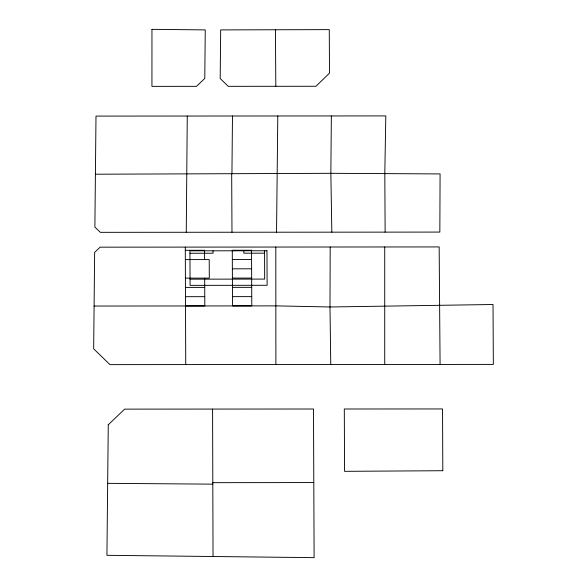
<?xml version="1.0" encoding="UTF-8"?>
<svg xmlns="http://www.w3.org/2000/svg" width="587" height="587" viewBox="0 0 587 587"><rect width="100%" height="100%" fill="white"/><g stroke="black" fill="none" stroke-linecap="round" stroke-linejoin="round"><path stroke-width="0.88" d="M185.521 305.966L275.993 305.871L329.989 306.979L493.029 304.499L493.337 364.402L440.081 364.446L439.164 246.929L100.098 247.171L94.639 252.388L93.663 348.803L109.945 364.63L384.727 364.439L384.734 246.958M275.883 364.534L275.809 247.039M330.188 246.995L329.989 306.979L330.76 364.483M186.262 232.269L187.268 116.035L385.813 115.91L384.808 173.444L385.131 232.136L439.839 232.078L440.081 173.921L330.855 173.319L95.41 174.222M231.938 173.723L232.481 115.977M331.354 115.955L330.855 173.319L331.831 232.158M276.536 232.21L277.79 115.955M275.42 29.754L220.675 29.908L220.191 78.511L228.226 86.326L315.967 86.274L329.498 73.133L329.27 29.629L275.42 29.754L275.817 86.289M190.049 279.17L264.664 279.089L264.576 250.759M212.802 482.668L313.803 482.565M187.268 116.035L95.997 116.094L94.881 227.066L100.318 232.335L385.131 232.136M185.309 250.319L204.562 250.297L204.599 259.571M189.939 253.254L213.052 253.232L213.044 250.803M264.583 253.188L243.862 253.21L243.847 250.781M185.345 259.593L209.221 259.571L209.302 278.121L185.426 278.135M232.327 259.542L251.581 259.527M232.364 268.817L251.618 268.802M232.408 278.091L251.662 278.077M185.47 287.41L204.724 287.395M232.445 287.366L251.698 287.351M185.507 296.684L204.76 296.67M232.489 296.64L251.742 296.626M94.089 306.047L204.804 305.944L204.68 278.121M384.727 364.439L440.081 364.446M107.67 483.336L212.817 484.15M231.682 173.708L231.982 232.247M185.294 247.12L185.734 364.586M212.582 409.073L213.037 556.505M151.96 29.35L151.938 86.37L196.491 86.333L204.782 78.416L205.259 29.893L151.96 29.35M108.265 424.761L106.929 555.309L314.118 557.65L313.48 409.007L124.642 409.132L108.265 424.761M442.811 470.715L344.569 471.332L344.305 409L442.539 408.948L442.811 470.715M251.537 250.253L232.283 250.267L232.525 305.915L251.779 305.9L251.537 250.253M266.968 250.759L189.931 250.825L190.078 285.363L267.114 285.297L266.968 250.759"/></g></svg>
